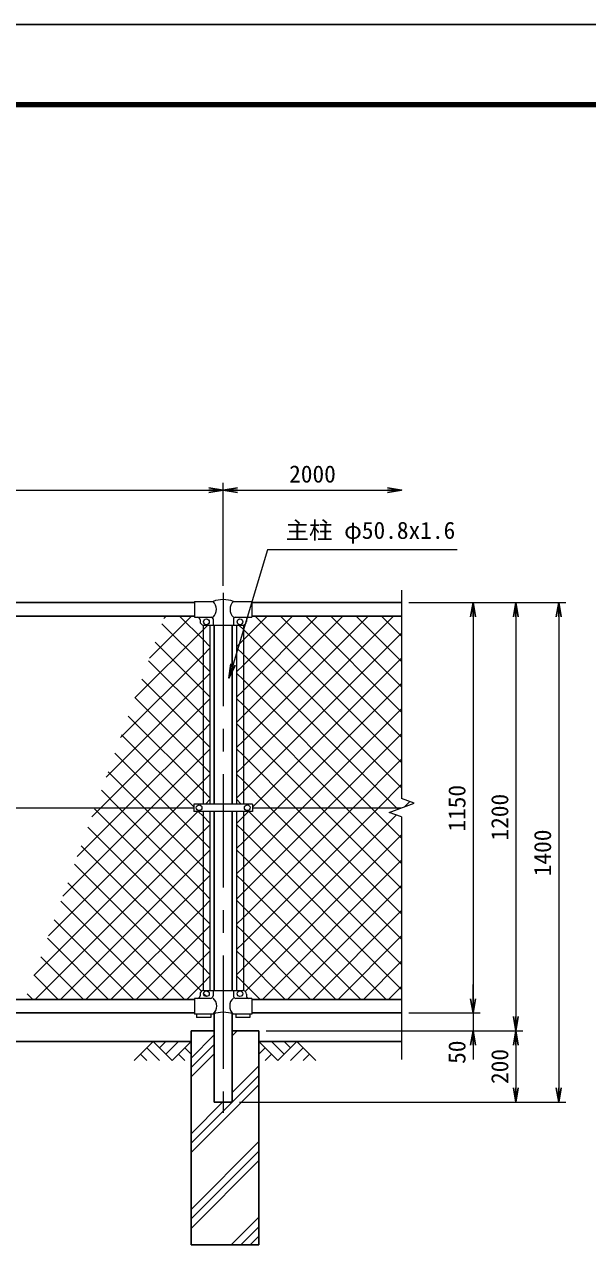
# Model space of a CAD drawing. Units: millimetres, scale not verified. Extents: x -4200 to 4200, y -2970 to 2970.
# Drawn here: x -1941 to -364, y -460 to 2970 of the extents above; entities that cross this region are included whole.
import ezdxf
from ezdxf.enums import TextEntityAlignment as Align

# ---------------------------------------------------------------- set-up
doc = ezdxf.new("R2010")
doc.units = ezdxf.units.MM
doc.header["$LTSCALE"] = 10
doc.linetypes.add('USER1', pattern=[50.8, 31.75, -6.35, 6.35, -6.35])
for name, color, linetype, lineweight in [('0-1_D-BMK', 2, 'USER1', 13), ('0-2_D-STR1', 1, 'Continuous', 25), ('0-3_D-STR-DIM', 7, 'Continuous', 13), ('0-4_0', 7, 'Continuous', 25), ('0-8_D-BGD', 7, 'Continuous', 25), ('0-9_D-STR4', 7, 'Continuous', 25), ('0-A_D-DCR-HCH', 7, 'Continuous', 13), ('0-B_D-STR3', 3, 'Continuous', 13), ('0-C_D-STR2', 7, 'Continuous', 13), ('0-D_D-STR-TXT', 7, 'Continuous', 13), ('0-E_D-TTL', 7, 'Continuous', 25)]:
    doc.layers.add(name, color=color, linetype=linetype, lineweight=lineweight)
doc.styles.add('ＭＳ ゴシック', font='')
doc.styles.get('ＭＳ ゴシック').set_extended_font_data('MS Gothic')

# ---------------------------------------------------------------- blocks, each defined once
blk = doc.blocks.new('_Open')
at = {"layer": '0-4_0'}
blk.add_line((-10, 1.667), (0, 0), dxfattribs=at)
blk.add_lwpolyline([(-10, -1.667), (0, 0), (-10, 0)], dxfattribs=at)

msp = doc.modelspace()

# ---------------------------------------------------------------- linework, layer by layer
at = {"layer": '0-1_D-BMK'}
msp.add_line((-1384.65, 1377.56), (-1384.65, -79.5), dxfattribs=at)
at = {"layer": '0-2_D-STR1'}
for p, q in [((-3304.65, 1350.5), (-1464.65, 1350.5)), ((-1304.65, 1350.5), (-884.65, 1350.5)), ((-3304.65, 1312.5), (-1464.65, 1312.5)), ((-1304.65, 1312.5), (-884.65, 1312.5)), ((-1410.05, 1287.5), (-1410.05, 786)), ((-1359.25, 1287.5), (-1359.25, 786)), ((-1410.05, 765), (-1410.05, 263.5)), ((-1359.25, 765), (-1359.25, 263.5)), ((-3304.65, 238.5), (-1464.65, 238.5)), ((-1304.65, 238.5), (-884.65, 238.5)), ((-3304.65, 200.5), (-1464.65, 200.5)), ((-1410.05, 197.5), (-1410.05, -49.5)), ((-1359.25, 197.5), (-1359.25, -49.5)), ((-1304.65, 200.5), (-884.65, 200.5)), ((-1359.25, -49.5), (-1410.05, -49.5))]:
    msp.add_line(p, q, dxfattribs=at)
at = {"layer": '0-3_D-STR-DIM'}
for p, q in [((-1384.65, 1397.56), (-1384.65, 1685.5)), ((-1384.65, 1397.56), (-1384.65, 1685.5)), ((-3344.65, 1665.5), (-1424.65, 1665.5)), ((-1344.65, 1665.5), (-924.65, 1665.5)), ((-884.65, 1384.76), (-884.65, 801.15)), ((-864.65, 1350.5), (-664.65, 1350.5)), ((-864.65, 1350.5), (-544.65, 1350.5)), ((-864.65, 1350.5), (-424.65, 1350.5)), ((-684.65, 1310.5), (-684.65, 240.5)), ((-564.65, 1310.5), (-564.65, 190.5)), ((-444.65, 1310.5), (-444.65, -9.5)), ((-849.42, 788.32), (-884.65, 801.15)), ((-919.89, 762.67), (-849.42, 788.32)), ((-884.65, 749.84), (-919.89, 762.67)), ((-884.65, 749.84), (-884.65, 70.5)), ((-684.65, 240.5), (-684.65, 280.5)), ((-864.65, 200.5), (-664.65, 200.5)), ((-864.65, 200.5), (-664.65, 200.5)), ((-684.65, 200.5), (-684.65, 150.5)), ((-1264.65, 150.5), (-664.65, 150.5)), ((-1264.65, 150.5), (-544.65, 150.5)), ((-1264.65, 150.5), (-544.65, 150.5)), ((-684.65, 110.5), (-684.65, 70.5)), ((-564.65, 110.5), (-564.65, -9.5)), ((-1339.25, -49.5), (-424.65, -49.5)), ((-1339.25, -49.5), (-544.65, -49.5))]:
    msp.add_line(p, q, dxfattribs=at)
at = {"layer": '0-8_D-BGD'}
for p, q in [((-1474.65, 120.5), (-3284.65, 120.5)), ((-1284.65, 120.5), (-884.65, 120.5))]:
    msp.add_line(p, q, dxfattribs=at)
at = {"layer": '0-9_D-STR4'}
for p, q in [((-1474.65, 150.5), (-1474.65, -449.5)), ((-1410.05, 150.5), (-1474.65, 150.5)), ((-1284.65, 150.5), (-1359.25, 150.5)), ((-1284.65, 150.5), (-1284.65, -449.5)), ((-1284.65, -449.5), (-1474.65, -449.5))]:
    msp.add_line(p, q, dxfattribs=at)
at = {"layer": '0-A_D-DCR-HCH'}
for p, q in [((-1474.65, 74.29), (-1410.05, 138.89)), ((-1359.25, 136.66), (-1345.42, 150.5)), ((-1581.08, 120.5), (-1634.29, 67.28)), ((-1581.08, 120.5), (-1527.87, 67.28)), ((-1563.34, 102.76), (-1545.6, 120.5)), ((-1545.6, 85.02), (-1510.13, 120.5)), ((-1527.87, 67.28), (-1474.65, 120.5)), ((-1474.65, 47.77), (-1410.05, 112.37)), ((-1231.44, 67.28), (-1284.65, 120.5)), ((-1213.7, 85.02), (-1249.18, 120.5)), ((-1178.23, 120.5), (-1231.44, 67.28)), ((-1195.87, 102.67), (-1213.7, 120.5)), ((-1178.23, 120.5), (-1125.02, 67.28)), ((-1616.55, 85.02), (-1598.73, 67.28)), ((-1598.82, 102.76), (-1563.18, 67.28)), ((-1510.13, 85.02), (-1492.31, 67.28)), ((-1492.39, 102.76), (-1474.65, 85.1)), ((-1474.65, 21.26), (-1410.05, 85.86)), ((-1266.92, 102.76), (-1284.65, 85.1)), ((-1249.18, 85.02), (-1267, 67.28)), ((-1160.49, 102.76), (-1196.13, 67.28)), ((-1142.76, 85.02), (-1160.57, 67.28)), ((-1359.25, -22.44), (-1284.65, 52.16)), ((-1359.25, -48.96), (-1284.65, 25.64)), ((-1474.65, -190.88), (-1284.65, -0.88)), ((-1474.65, -164.36), (-1359.8, -49.5)), ((-1474.65, -137.84), (-1386.32, -49.5)), ((-1474.65, -349.97), (-1284.65, -159.97)), ((-1474.65, -376.49), (-1284.65, -186.49)), ((-1474.65, -403.01), (-1284.65, -213.01)), ((-1362.05, -449.5), (-1284.65, -372.11)), ((-1335.54, -449.5), (-1284.65, -398.62)), ((-1309.02, -449.5), (-1284.65, -425.14))]:
    msp.add_line(p, q, dxfattribs=at)
at = {"layer": '0-B_D-STR3'}
for p, q in [((-1464.65, 1353.5), (-1464.65, 1309.5)), ((-1464.65, 1353.5), (-1413.2, 1353.5)), ((-1356.1, 1353.5), (-1304.65, 1353.5)), ((-1304.65, 1353.5), (-1304.65, 1309.5)), ((-1464.65, 1309.5), (-1417.9, 1309.5)), ((-1413.2, 1304.8), (-1413.2, 1287.5)), ((-1356.1, 1304.8), (-1356.1, 1287.5)), ((-1351.4, 1309.5), (-1304.65, 1309.5)), ((-1449.65, 1302.5), (-1449.65, 1297.5)), ((-1441.15, 1287.5), (-1441.15, 786)), ((-1439.65, 1287.5), (-1329.65, 1287.5)), ((-1422.15, 1287.5), (-1422.15, 786)), ((-1347.15, 1287.5), (-1347.15, 786)), ((-1328.15, 1287.5), (-1328.15, 786)), ((-1319.65, 1302.5), (-1319.65, 1297.5)), ((-3307.66, 775.5), (-1467.15, 775.5)), ((-1467.15, 786), (-1467.15, 765)), ((-1302.15, 786), (-1467.15, 786)), ((-1302.15, 765), (-1467.15, 765)), ((-1441.15, 765), (-1441.15, 263.38)), ((-1422.15, 765), (-1422.15, 263.5)), ((-1347.15, 765), (-1347.15, 263.5)), ((-1328.15, 765), (-1328.15, 263.38)), ((-1302.15, 786), (-1302.15, 765)), ((-1302.15, 775.5), (-884.65, 775.5)), ((-1464.65, 241.5), (-1464.65, 197.5)), ((-1420.2, 241.5), (-1464.65, 241.5)), ((-1449.65, 253.5), (-1449.65, 248.5)), ((-1439.65, 263.5), (-1329.65, 263.5)), ((-1413.2, 263.5), (-1413.2, 248.5)), ((-1356.1, 263.5), (-1356.1, 248.5)), ((-1304.65, 241.5), (-1349.1, 241.5)), ((-1319.65, 253.5), (-1319.65, 248.5)), ((-1304.65, 241.5), (-1304.65, 197.5)), ((-1413.2, 197.5), (-1464.65, 197.5)), ((-1459.65, 197.5), (-1459.65, 188.2)), ((-1419.65, 188.2), (-1459.65, 188.2)), ((-1419.65, 197.5), (-1419.65, 188.2)), ((-1304.65, 197.5), (-1356.1, 197.5)), ((-1349.65, 197.5), (-1349.65, 188.2)), ((-1309.65, 188.2), (-1349.65, 188.2)), ((-1309.65, 197.5), (-1309.65, 188.2))]:
    msp.add_line(p, q, dxfattribs=at)
for centre in [(-1431.65, 1296.5), (-1337.65, 1296.5), (-1452.15, 775.5), (-1317.15, 775.5), (-1431.65, 254.5), (-1337.65, 254.5)]:
    msp.add_circle(centre, 8, dxfattribs=at)
for centre, radius, start, end in [((-1384.65, 1278.76), 80, 69.0916, 110.9084), ((-1434.46, 1331.5), 30.59, 314.01503, 45.98497), ((-1334.85, 1331.5), 30.59, 134.01503, 225.98497), ((-1456.65, 1302.5), 7, 0, 90), ((-1417.9, 1304.8), 4.7, 0, 90), ((-1351.4, 1304.8), 4.7, 90, 180), ((-1312.65, 1302.5), 7, 90, 180), ((-1439.65, 1297.5), 10, 180, 270), ((-1329.65, 1297.5), 10, 270, 0), ((-1456.65, 248.5), 7, 270, 0), ((-1439.65, 253.5), 10, 90, 180), ((-1420.2, 248.5), 7, 270, 0), ((-1432.33, 219.93), 29.48, 310.4464, 49.5536), ((-1336.98, 219.93), 29.48, 130.4464, 229.5536), ((-1349.1, 248.5), 7, 180, 270), ((-1329.65, 253.5), 10, 0, 90), ((-1312.65, 248.5), 7, 180, 270), ((-1384.65, 117.01), 85.4, 70.46947, 109.53053)]:
    msp.add_arc(centre, radius, start, end, dxfattribs=at)
at = {"layer": '0-C_D-STR2'}
for p, q in [((-1591.34, 1194.75), (-1473.6, 1312.5)), ((-1550.88, 1305.92), (-1544.31, 1312.5)), ((-1328.15, 1245.8), (-1261.46, 1312.5)), ((-1328.15, 1175.09), (-1190.75, 1312.5)), ((-1328.15, 1104.38), (-1120.04, 1312.5)), ((-1328.15, 1033.67), (-1049.33, 1312.5)), ((-1328.15, 962.96), (-978.62, 1312.5)), ((-1328.15, 892.25), (-907.91, 1312.5)), ((-884.65, 902.39), (-1294.76, 1312.5)), ((-884.65, 973.1), (-1224.05, 1312.5)), ((-884.65, 1043.81), (-1153.34, 1312.5)), ((-884.65, 1114.52), (-1082.63, 1312.5)), ((-884.65, 1185.23), (-1011.92, 1312.5)), ((-884.65, 1255.94), (-941.21, 1312.5)), ((-1441.15, 1176.04), (-1556.26, 1291.15)), ((-1441.15, 1105.33), (-1575.12, 1239.3)), ((-1347.15, 1226.8), (-1328.15, 1245.8)), ((-1672.27, 972.4), (-1441.15, 1203.52)), ((-1441.15, 1203.52), (-1422.15, 1222.52)), ((-1441.15, 1034.62), (-1593.99, 1187.46)), ((-1422.15, 1157.04), (-1441.15, 1176.04)), ((-1347.15, 1156.09), (-1328.15, 1175.09)), ((-1302.15, 776.83), (-884.65, 1194.33)), ((-1712.73, 861.22), (-1441.15, 1132.8)), ((-1441.15, 963.91), (-1612.86, 1135.62)), ((-1441.15, 1132.8), (-1422.15, 1151.8)), ((-1328.15, 1133.76), (-1347.15, 1152.76)), ((-969.89, 775.5), (-1328.15, 1133.76)), ((-1422.15, 1086.33), (-1441.15, 1105.33)), ((-1347.15, 1085.38), (-1328.15, 1104.38)), ((-1232.78, 775.5), (-884.65, 1123.62)), ((-1441.15, 893.2), (-1631.73, 1083.78)), ((-1441.15, 1062.09), (-1422.15, 1081.09)), ((-1328.15, 1063.04), (-1347.15, 1082.04)), ((-1727.75, 775.5), (-1441.15, 1062.09)), ((-1441.15, 822.49), (-1650.6, 1031.94)), ((-1422.15, 1015.62), (-1441.15, 1034.62)), ((-1347.15, 1014.67), (-1328.15, 1033.67)), ((-1040.6, 775.5), (-1328.15, 1063.04)), ((-1162.07, 775.5), (-884.65, 1052.91)), ((-1441.15, 991.38), (-1422.15, 1010.38)), ((-1328.15, 992.33), (-1347.15, 1011.33)), ((-1467.15, 777.78), (-1669.47, 980.1)), ((-1657.04, 775.5), (-1441.15, 991.38)), ((-1422.15, 944.91), (-1441.15, 963.91)), ((-1347.15, 943.96), (-1328.15, 962.96)), ((-1111.32, 775.5), (-1328.15, 992.33)), ((-1091.36, 775.5), (-884.65, 982.2)), ((-1535.58, 775.5), (-1688.34, 928.25)), ((-1441.15, 920.67), (-1422.15, 939.67)), ((-1328.15, 921.62), (-1347.15, 940.62)), ((-1586.33, 775.5), (-1441.15, 920.67)), ((-1422.15, 874.2), (-1441.15, 893.2)), ((-1347.15, 873.25), (-1328.15, 892.25)), ((-1182.03, 775.5), (-1328.15, 921.62)), ((-1020.65, 775.5), (-884.65, 911.49)), ((-1606.29, 775.5), (-1707.21, 876.41)), ((-1441.15, 849.96), (-1422.15, 868.96)), ((-1328.15, 850.91), (-1347.15, 869.91)), ((-1677, 775.5), (-1726.08, 824.57)), ((-1515.62, 775.5), (-1441.15, 849.96)), ((-1252.74, 775.5), (-1328.15, 850.91)), ((-949.94, 775.5), (-884.65, 840.78)), ((-1422.15, 803.49), (-1441.15, 822.49)), ((-1434.41, 786), (-1422.15, 798.25)), ((-1333.95, 786), (-1347.15, 799.2)), ((-876.12, 778.6), (-861.87, 792.85)), ((-1915.06, 305.35), (-1455.41, 765)), ((-1874.59, 416.52), (-1515.62, 775.5)), ((-1834.13, 527.7), (-1586.33, 775.5)), ((-1793.66, 638.87), (-1657.04, 775.5)), ((-1753.2, 750.05), (-1727.75, 775.5)), ((-1441.15, 468.94), (-1744.94, 772.73)), ((-1441.15, 539.65), (-1677, 775.5)), ((-1441.15, 610.36), (-1606.29, 775.5)), ((-1441.15, 681.07), (-1535.58, 775.5)), ((-1328.15, 680.12), (-1232.78, 775.5)), ((-1328.15, 609.41), (-1162.07, 775.5)), ((-1328.15, 538.7), (-1091.36, 775.5)), ((-1328.15, 467.99), (-1020.65, 775.5)), ((-1328.15, 397.28), (-949.94, 775.5)), ((-884.65, 336.7), (-1312.95, 765)), ((-884.65, 407.41), (-1252.74, 775.5)), ((-884.65, 478.12), (-1182.03, 775.5)), ((-884.65, 548.83), (-1111.32, 775.5)), ((-884.65, 619.54), (-1040.6, 775.5)), ((-884.65, 690.26), (-969.89, 775.5)), ((-1441.15, 398.23), (-1763.81, 720.89)), ((-1441.15, 708.54), (-1422.15, 727.54)), ((-1911.2, 238.5), (-1441.15, 708.54)), ((-1323.05, 260.96), (-884.65, 699.35)), ((-1441.15, 327.52), (-1782.68, 669.04)), ((-1422.15, 662.07), (-1441.15, 681.07)), ((-1441.15, 637.83), (-1422.15, 656.83)), ((-1347.15, 661.12), (-1328.15, 680.12)), ((-1328.15, 638.78), (-1347.15, 657.78)), ((-1840.49, 238.5), (-1441.15, 637.83)), ((-927.87, 238.5), (-1328.15, 638.78)), ((-1274.8, 238.5), (-884.65, 628.64)), ((-1445.75, 261.4), (-1801.55, 617.2)), ((-1422.15, 591.36), (-1441.15, 610.36)), ((-1441.15, 567.12), (-1422.15, 586.12)), ((-1347.15, 590.41), (-1328.15, 609.41)), ((-1328.15, 568.07), (-1347.15, 587.07)), ((-1493.55, 238.5), (-1820.42, 565.36)), ((-1769.78, 238.5), (-1441.15, 567.12)), ((-998.58, 238.5), (-1328.15, 568.07)), ((-1204.09, 238.5), (-884.65, 557.93)), ((-1422.15, 520.65), (-1441.15, 539.65)), ((-1441.15, 496.41), (-1422.15, 515.41)), ((-1347.15, 519.7), (-1328.15, 538.7)), ((-1328.15, 497.36), (-1347.15, 516.36)), ((-1564.26, 238.5), (-1839.29, 513.52)), ((-1699.07, 238.5), (-1441.15, 496.41)), ((-1069.29, 238.5), (-1328.15, 497.36)), ((-1133.38, 238.5), (-884.65, 487.22)), ((-1634.98, 238.5), (-1858.16, 461.68)), ((-1422.15, 449.94), (-1441.15, 468.94)), ((-1347.15, 448.99), (-1328.15, 467.99)), ((-1628.36, 238.5), (-1441.15, 425.7)), ((-1441.15, 425.7), (-1422.15, 444.7)), ((-1328.15, 426.65), (-1347.15, 445.65)), ((-1140, 238.5), (-1328.15, 426.65)), ((-1062.67, 238.5), (-884.65, 416.51)), ((-1705.69, 238.5), (-1877.03, 409.84)), ((-1422.15, 379.23), (-1441.15, 398.23)), ((-1347.15, 378.28), (-1328.15, 397.28)), ((-1776.4, 238.5), (-1895.9, 357.99)), ((-1557.65, 238.5), (-1441.15, 354.99)), ((-1441.15, 354.99), (-1422.15, 373.99)), ((-1328.15, 355.94), (-1347.15, 374.94)), ((-1210.71, 238.5), (-1328.15, 355.94)), ((-991.96, 238.5), (-884.65, 345.8)), ((-1422.15, 308.52), (-1441.15, 327.52)), ((-1847.11, 238.5), (-1914.76, 306.15)), ((-1486.93, 238.5), (-1441.15, 284.28)), ((-1441.15, 284.28), (-1422.15, 303.28)), ((-1328.15, 285.23), (-1347.15, 304.23)), ((-1281.42, 238.5), (-1328.15, 285.23)), ((-921.25, 238.5), (-884.65, 275.09)), ((-1917.82, 238.5), (-1933.63, 254.31)), ((-1430.88, 246.54), (-1439.59, 255.24))]:
    msp.add_line(p, q, dxfattribs=at)
for points in [[(-1422.15, 1227.76), (-1441.15, 1246.76), (-1506.89, 1312.5)], [(-1631.81, 1083.57), (-1441.15, 1274.23), (-1427.88, 1287.5)], [(-884.65, 831.68), (-1328.15, 1275.18), (-1340.47, 1287.5)], [(-1347.15, 802.54), (-1328.15, 821.54), (-884.65, 1265.04)], [(-895.31, 771.62), (-899.18, 775.5), (-1328.15, 1204.47), (-1347.15, 1223.47)], [(-1422.15, 732.78), (-1441.15, 751.78), (-1454.37, 765)], [(-1347.15, 731.83), (-1328.15, 750.83), (-1313.99, 765)], [(-1347.15, 307.57), (-1328.15, 326.57), (-899.48, 755.24)], [(-884.65, 265.99), (-1328.15, 709.49), (-1347.15, 728.49)]]:
    msp.add_lwpolyline(points, dxfattribs=at)
at = {"layer": '0-D_D-STR-TXT'}
msp.add_lwpolyline([(-729.04, 1498.5), (-1260.7, 1498.5), (-1367.98, 1140.88)], dxfattribs=at)
at = {"layer": '0-E_D-TTL', "color": 2}
msp.add_lwpolyline([(-4199.68, 2970.23), (4200.32, 2970.23), (4200.32, -2969.77), (-4199.68, -2969.77)], close=True, dxfattribs=at)
at = {"layer": '0-E_D-TTL'}
for points in [[(-3929.68, 2750.23), (3930.32, 2750.23), (3930.32, -2749.77), (-3929.68, -2749.77)], [(-3927.18, 2747.73), (3927.82, 2747.73), (3927.82, -2747.27), (-3927.18, -2747.27)], [(-3924.68, 2745.23), (3925.32, 2745.23), (3925.32, -2744.77), (-3924.68, -2744.77)], [(-3922.18, 2742.73), (3922.82, 2742.73), (3922.82, -2742.27), (-3922.18, -2742.27)], [(-3919.68, 2740.23), (3920.32, 2740.23), (3920.32, -2739.77), (-3919.68, -2739.77)]]:
    msp.add_lwpolyline(points, close=True, dxfattribs=at)

# ---------------------------------------------------------------- block references
at = {"layer": '0-3_D-STR-DIM', "xscale": 4, "yscale": 4}
for p in [(-1384.65, 1665.5), (-884.65, 1665.5)]:
    msp.add_blockref('_Open', p, dxfattribs=at)
for p, rotation in [((-1384.65, 1665.5), 180), ((-684.65, 1350.5), 90), ((-564.65, 1350.5), 90), ((-444.65, 1350.5), 90), ((-684.65, 200.5), 270), ((-684.65, 200.5), 270), ((-564.65, 150.5), 270), ((-684.65, 150.5), 90), ((-564.65, 150.5), 90), ((-564.65, -49.5), 270), ((-444.65, -49.5), 270)]:
    msp.add_blockref('_Open', p, dxfattribs=dict(at, rotation=rotation))
at = {"layer": '0-D_D-STR-TXT', "xscale": 4, "yscale": 4, "rotation": 253.30154}
msp.add_blockref('_Open', (-1368.56, 1138.96), dxfattribs=at)

# ---------------------------------------------------------------- texts
at = {"layer": '0-3_D-STR-DIM', "style": 'ＭＳ ゴシック'}
msp.add_text('2000', height=48.09, dxfattribs=at).set_placement((-1199.9, 1672.24), align=Align.BOTTOM_LEFT)
for s, p in [('1150', (-691.4, 708.6)), ('1200', (-571.4, 683.6)), ('1400', (-451.4, 583.6)), ('50', (-691.4, 57.87)), ('200', (-571.4, 1.5))]:
    msp.add_text(s, height=48.09, rotation=90, dxfattribs=at).set_placement(p, align=Align.BOTTOM_LEFT)
at = {"layer": '0-D_D-STR-TXT', "style": 'ＭＳ ゴシック'}
msp.add_text('主柱 φ50.8x1.6', height=48.09, dxfattribs=at).set_placement((-1209.78, 1514.51), align=Align.BOTTOM_LEFT)

doc.saveas('drawing.dxf')
